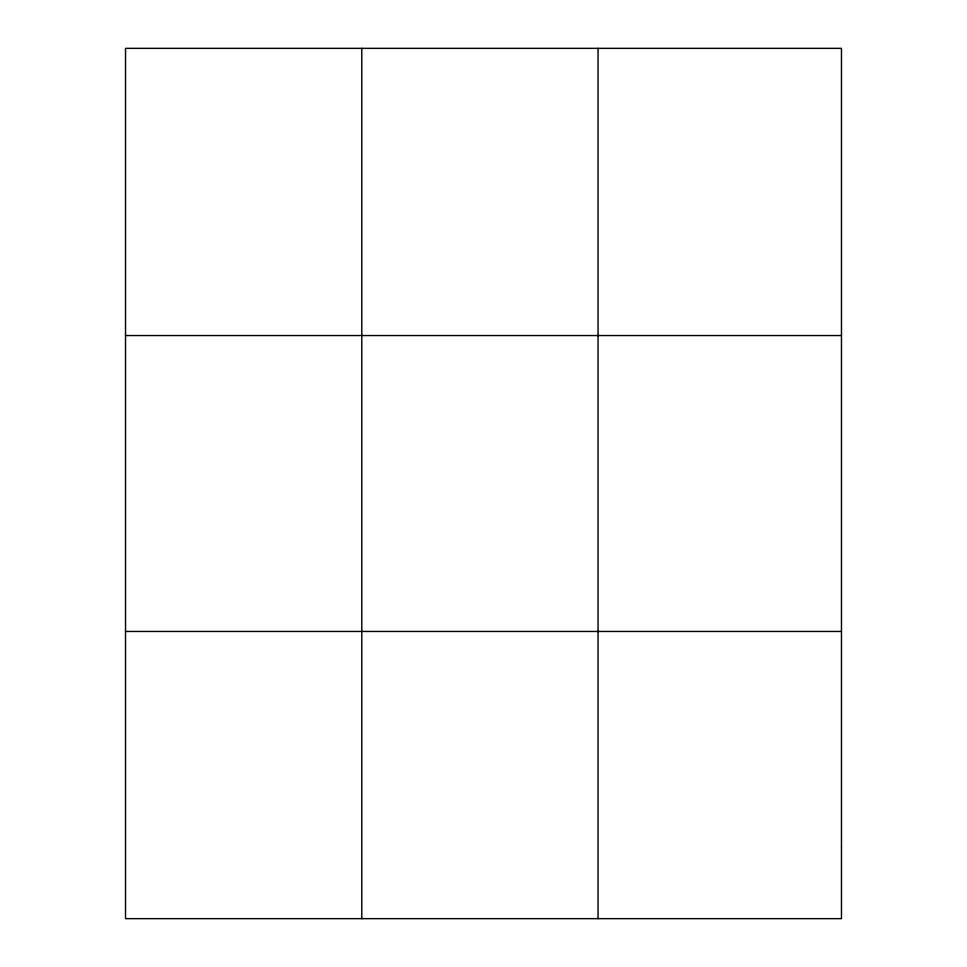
<?xml version="1.0" encoding="UTF-8"?>
<svg xmlns="http://www.w3.org/2000/svg" width="967" height="967" viewBox="0 0 967 967"><rect width="100%" height="100%" fill="white"/><g stroke="black" fill="none" stroke-linecap="round" stroke-linejoin="round"><path stroke-width="1.45" d="M361.791 48.35L361.791 918.65M125.529 335.549L841.471 335.549M125.529 631.451L841.471 631.451M598.053 48.35L598.053 918.65M841.471 846.85L841.471 918.65L125.529 918.65L125.529 48.35L841.471 48.35L841.471 846.85"/></g></svg>
